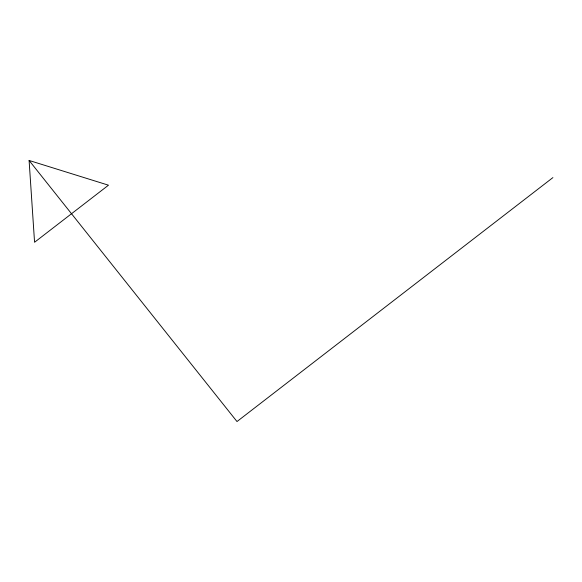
<?xml version="1.0" encoding="UTF-8"?>
<svg xmlns="http://www.w3.org/2000/svg" width="582" height="582" viewBox="0 0 582 582"><rect width="100%" height="100%" fill="white"/><g stroke="black" fill="none" stroke-linecap="round" stroke-linejoin="round"><path stroke-width="0.87" d="M552.9 177.612L236.998 421.543L29.1 160.457L34.564 242.265L108.478 185.192L29.1 160.457"/></g></svg>
